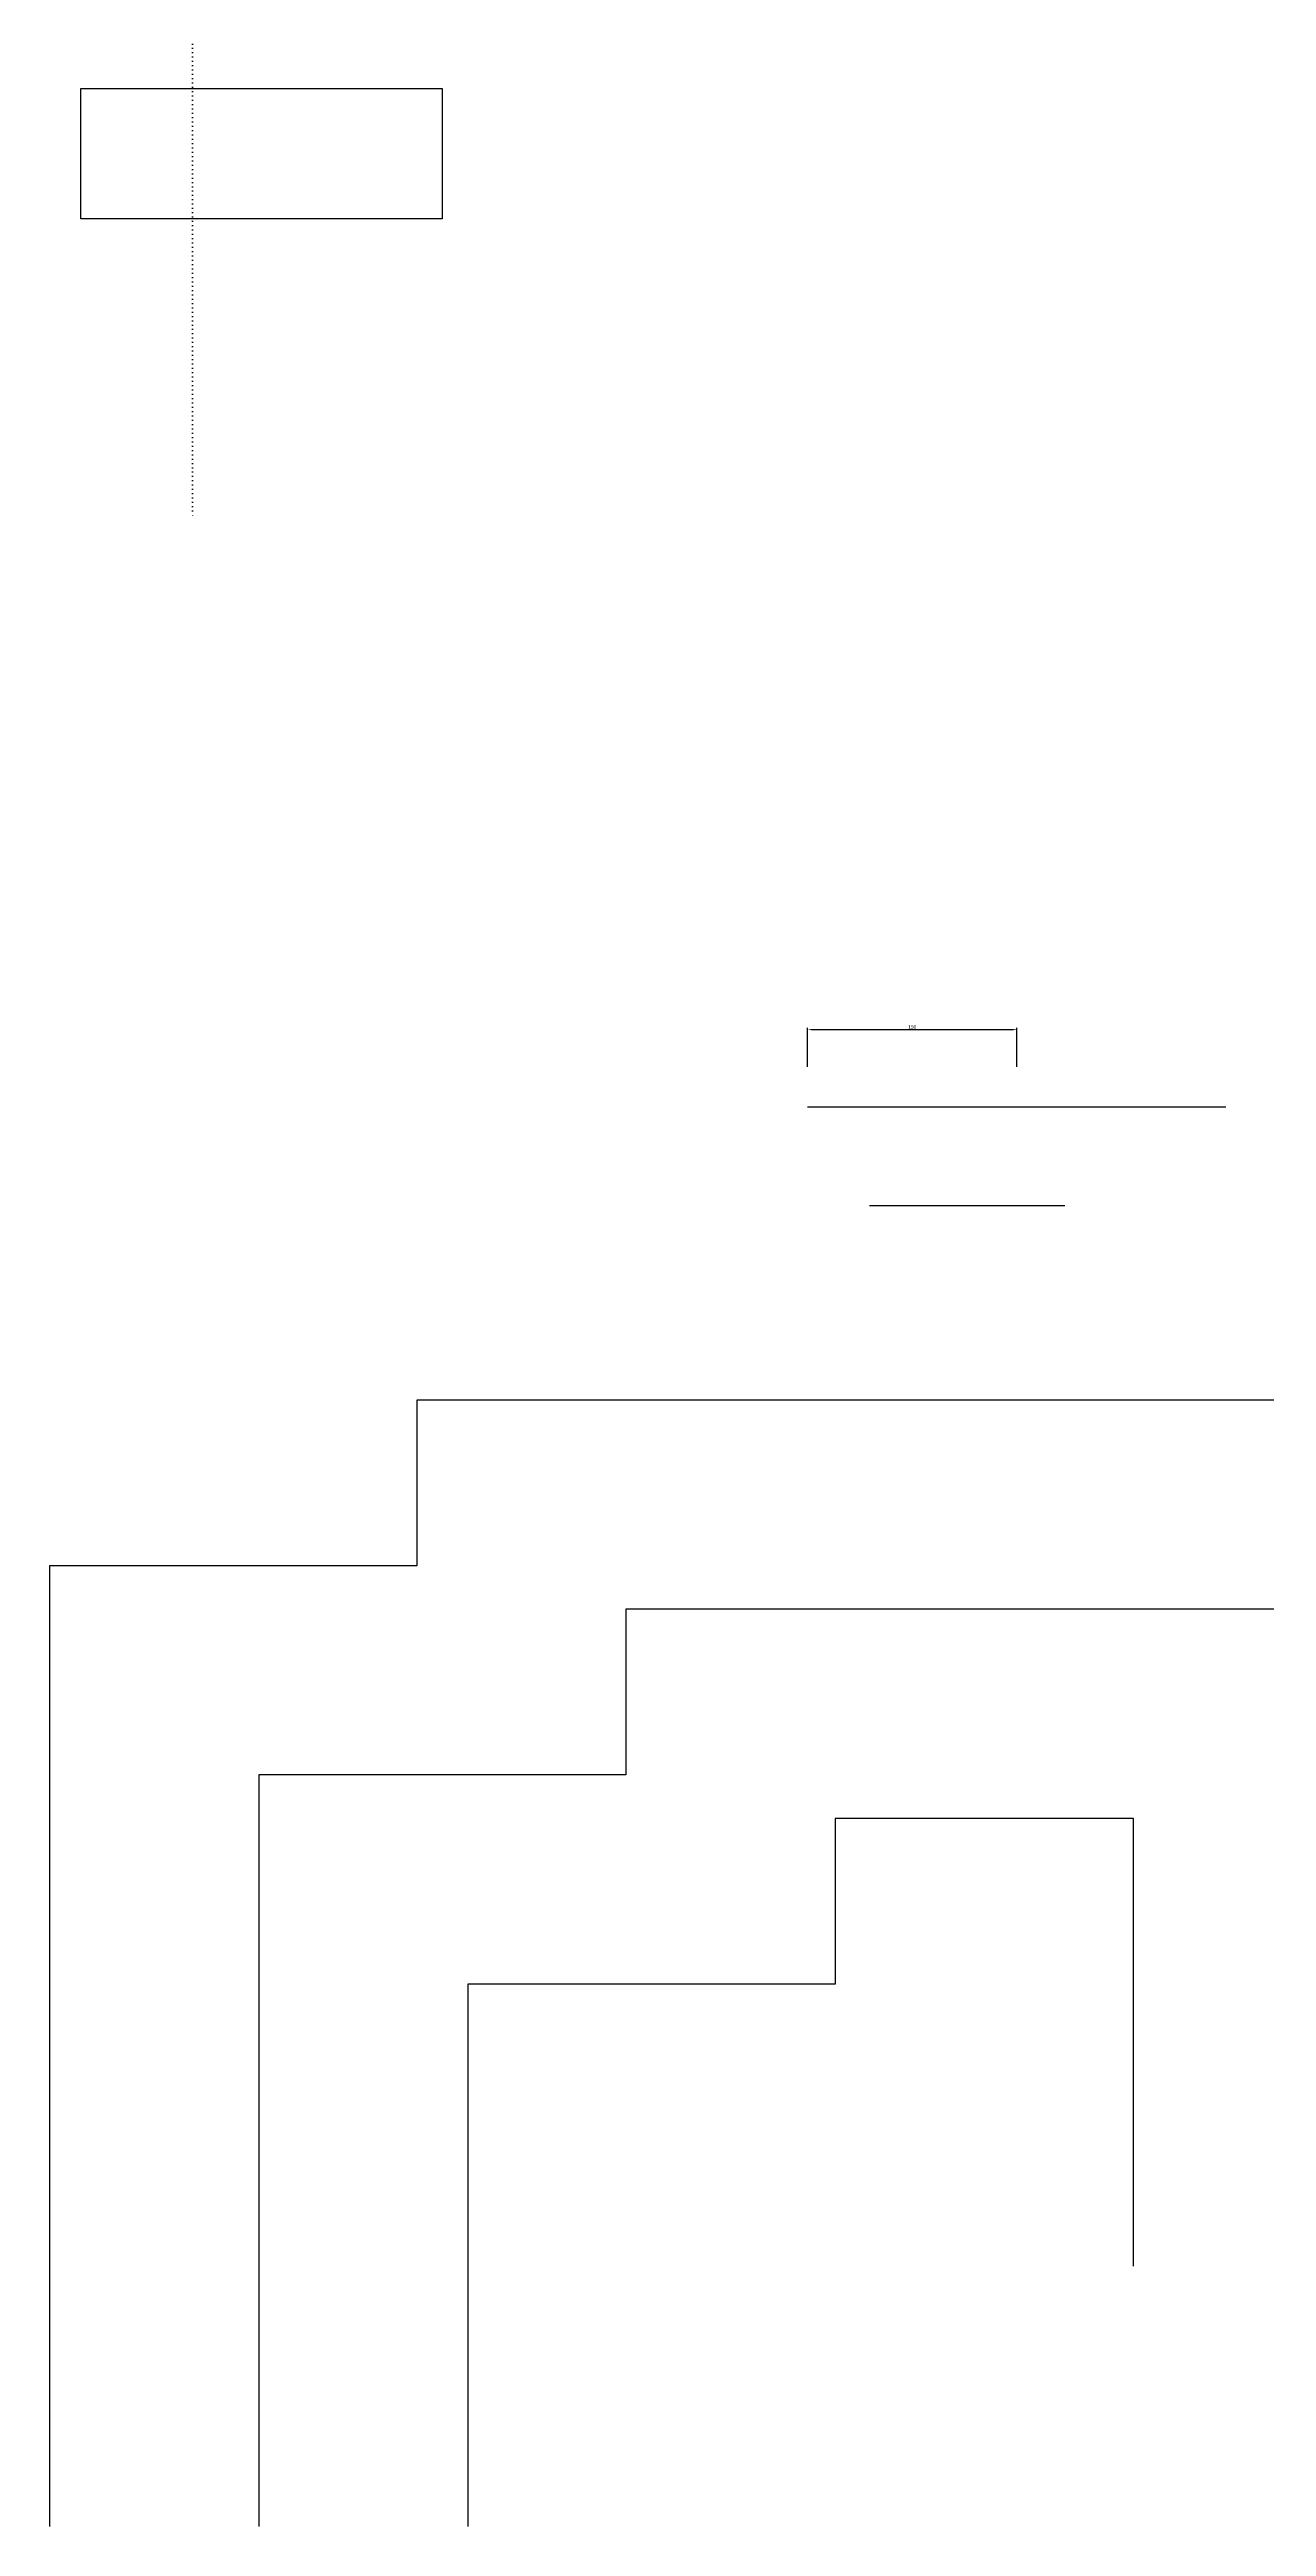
# Model space of a CAD drawing. Header units: millimetres. Extents: x -2100 to 4772, y -3008 to 2084.
# Drawn here: x 2094 to 2967, y -3008 to -1232 of the extents above; entities that cross this region are included whole.
import ezdxf

# ---------------------------------------------------------------- set-up
doc = ezdxf.new("R2010")
doc.units = ezdxf.units.MM
doc.linetypes.add('ACAD_ISO07W100', pattern=[3, 0, -3])
doc.dimstyles.new('ISO-25', dxfattribs={"dimtxt": 2.5, "dimasz": 2.5, "dimexe": 1.25, "dimexo": 0.625, "dimtad": 1, "dimtxsty": 'Standard', "dimcen": 2.5, "dimadec": 0, "dimazin": 0, "dimtfac": 1, "dimtmove": 0, "dimatfit": 3, "dimfxl": 1, "dimarcsym": 0})

# ---------------------------------------------------------------- blocks, each defined once
blk = doc.blocks.new('*D5')
at = {"color": 0, "lineweight": -2}
for p, q in [((2638.2, -1961.6), (2638.2, -1933.6)), ((2640.7, -1934.9), (2785.7, -1934.9)), ((2788.2, -1961.6), (2788.2, -1933.6))]:
    blk.add_line(p, q, dxfattribs=at)
at = {"color": 0}
for points in [[(2640.7, -1934.5), (2640.7, -1935.3), (2638.2, -1934.9)], [(2785.7, -1934.5), (2785.7, -1935.3), (2788.2, -1934.9)]]:
    blk.add_solid(points, dxfattribs=at)
at = {"layer": 'Defpoints', "color": 0}
for p in [(2788.2, -1934.9), (2638.2, -1962.2), (2788.2, -1962.2)]:
    blk.add_point(p, dxfattribs=at)
at = {"color": 0, "insert": (2713.2, -1933), "char_height": 2.5, "attachment_point": 5}
blk.add_mtext('150', dxfattribs=at)

msp = doc.modelspace()

# ---------------------------------------------------------------- linework, layer by layer
at = {"color": 1, "linetype": 'ACAD_ISO07W100'}
msp.add_line((2196.901, -9.814), (2196.901, -1566.765), dxfattribs=at)
for p, q in [((2638.16, -1990.143), (2938.16, -1990.143)), ((2682.585, -2061.085), (2822.585, -2061.085))]:
    msp.add_line(p, q)
msp.add_lwpolyline([(2117.017, -1260.105), (2376.168, -1260.105), (2376.168, -1353.451), (2117.017, -1353.451)], close=True)
for points in [[(3171.921, -2821.538), (3171.921, -2200.562), (2357.868, -2200.562), (2357.868, -2319.367), (2094.468, -2319.367), (2094.468, -3008.231)], [(3021.921, -2821.538), (3021.921, -2350.562), (2507.868, -2350.562), (2507.868, -2469.367), (2244.468, -2469.367), (2244.468, -3008.231), (2244.468, -3008.231)], [(2871.921, -2821.538), (2871.921, -2500.562), (2657.868, -2500.562), (2657.868, -2619.367), (2394.468, -2619.367), (2394.468, -3008.231)]]:
    msp.add_lwpolyline(points)

# ---------------------------------------------------------------- dimensions: what is measured, and where the dimension line sits
dim = msp.add_linear_dim(base=(2788.16, -1934.871), p1=(2638.16, -1962.194), p2=(2788.16, -1962.194), dimstyle='ISO-25')
dim.commit()
dim.dimension.update_dxf_attribs({"geometry": '*D5', "text_midpoint": (2713.16, -1932.996)})

doc.saveas('drawing.dxf')
